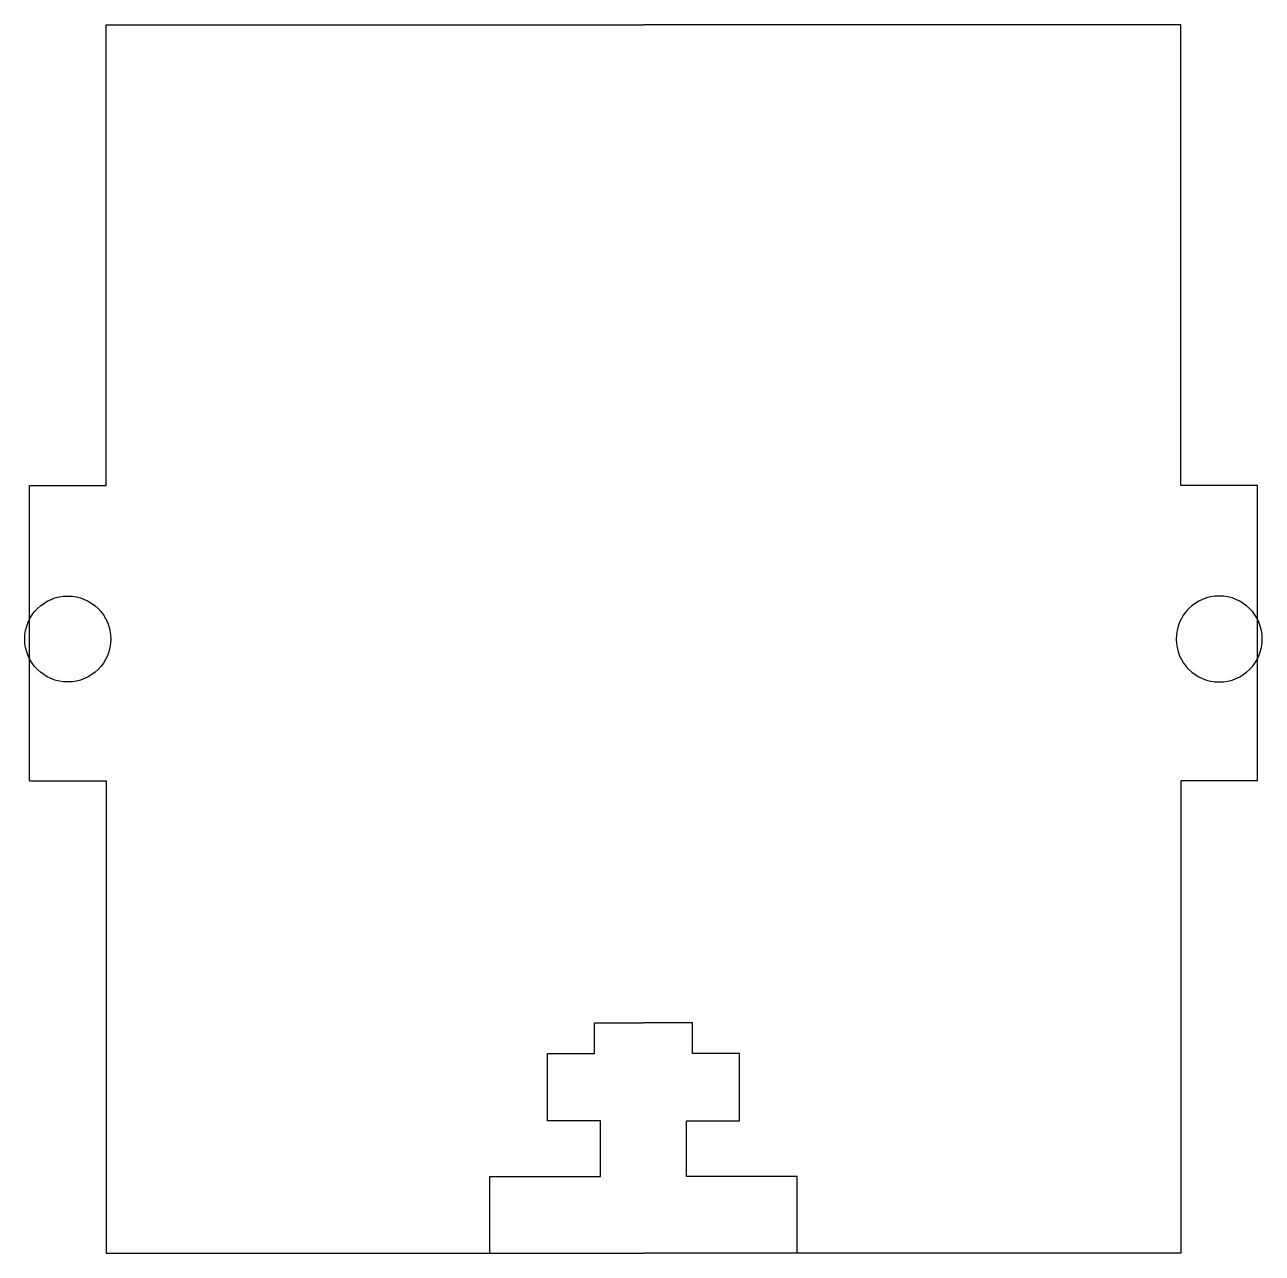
# Model space of a CAD drawing. Extents: x -1.01 to 1.01, y 0 to 2.
import ezdxf

# ---------------------------------------------------------------- set-up
doc = ezdxf.new("R2010")
doc.units = 0
doc.layers.add('VISIBLE', color=7, linetype='CONTINUOUS')

msp = doc.modelspace()

# ---------------------------------------------------------------- linework, layer by layer
at = {"layer": 'VISIBLE'}
for p, q in [((-0.875, 1.25), (-0.875, 2)), ((-0.875, 2), (0, 2)), ((0.875, 2), (0, 2)), ((0.875, 1.25), (0.875, 2)), ((-1, 1.25), (-0.875, 1.25)), ((-1, 0.7693), (-1, 1.25)), ((1, 1.25), (0.875, 1.25)), ((1, 0.7693), (1, 1.25)), ((-1, 0.7693), (-0.875, 0.7693)), ((-0.875, 0.7693), (-0.875, 0)), ((1, 0.7693), (0.875, 0.7693)), ((0.875, 0.7693), (0.875, 0)), ((-0.08, 0.375), (0, 0.375)), ((-0.08, 0.325), (-0.08, 0.375)), ((0.08, 0.375), (0, 0.375)), ((0.08, 0.325), (0.08, 0.375)), ((-0.1562, 0.325), (-0.08, 0.325)), ((-0.1562, 0.2156), (-0.1562, 0.325)), ((0.1562, 0.325), (0.08, 0.325)), ((0.1562, 0.2156), (0.1562, 0.325)), ((-0.07, 0.2156), (-0.1562, 0.2156)), ((-0.07, 0.125), (-0.07, 0.2156)), ((0.07, 0.125), (0.07, 0.2156)), ((0.07, 0.2156), (0.1562, 0.2156)), ((-0.25, 0.125), (-0.07, 0.125)), ((-0.25, 0), (-0.25, 0.125)), ((0.25, 0.125), (0.07, 0.125)), ((0.25, 0), (0.25, 0.125)), ((-0.875, 0), (0, 0)), ((-0.25, 0), (0, 0)), ((0.875, 0), (0, 0))]:
    msp.add_line(p, q, dxfattribs=at)
msp.add_circle((-0.9375, 1), 0.07, dxfattribs=at)
at = {"layer": 'VISIBLE', "extrusion": (0, 0, -1)}
msp.add_circle((-0.9375, 1), 0.07, dxfattribs=at)

doc.saveas('drawing.dxf')
